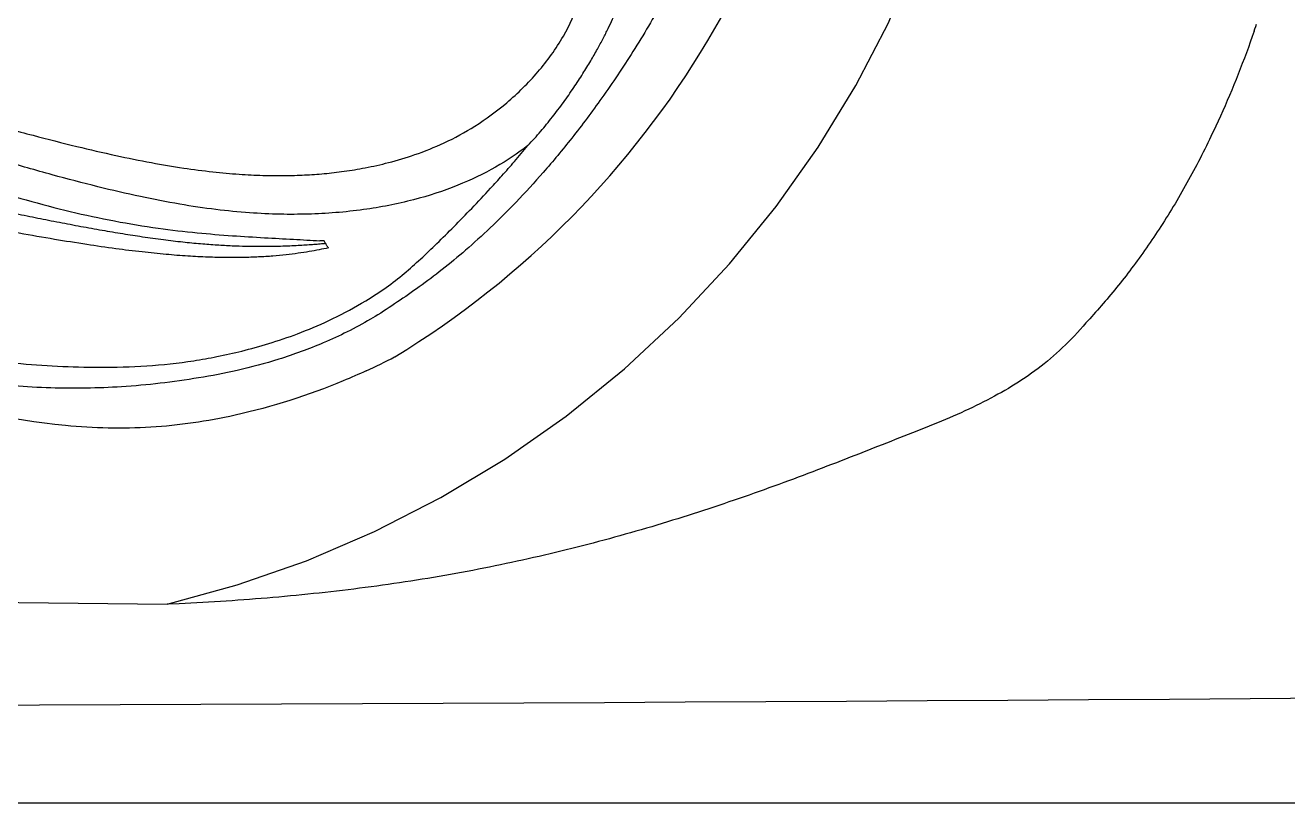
# Model space of a CAD drawing. Extents: x 527 to 614, y 487 to 635.
# Drawn here: x 573.375 to 577.408, y 505.027 to 507.509 of the extents above; entities that cross this region are included whole.
import ezdxf

# ---------------------------------------------------------------- set-up
doc = ezdxf.new("R2010")
doc.units = 0
doc.header["$MEASUREMENT"] = 0
doc.layers.add('1', color=4, linetype='Continuous')
doc.layers.add('SPA', color=2, linetype='Continuous')

# ---------------------------------------------------------------- blocks, each defined once
blk = doc.blocks.new('main_control')
at = {"color": 3, "linetype": 'Continuous'}
for p, q in [((14.9813, 13.5421), (14.9679, 13.5426)), ((14.985, 13.5358), (14.9814, 13.5421)), ((14.9854, 13.5344), (14.9821, 13.534)), ((14.9934, 13.522), (14.995, 13.5197)), ((15.1009, 13.3428), (15.1146, 13.351)), ((15.1439, 13.3002), (15.1294, 13.2916))]:
    blk.add_line(p, q, dxfattribs=at)
at = {"color": 4, "linetype": 'Continuous'}
for centre, radius, start, end in [((13.671, 15.6926), 2.952, 301.3467, 52.8), ((14.2007, 15.1129), 2.1865, 294.7459, 297.3907)]:
    blk.add_arc(centre, radius, start, end, dxfattribs=at)
at = {"color": 3, "linetype": 'Continuous'}
for points, start_tangent, end_tangent in [([(10.9635, 14.4489), (11.4185, 14.4391), (11.8227, 14.4003), (12.1833, 14.3447), (12.5064, 14.2807), (12.7974, 14.2139), (13.0607, 14.1477), (13.2999, 14.0843), (13.5179, 14.025), (13.7163, 13.9706), (13.894, 13.9216), (14.0515, 13.8791), (14.1913, 13.8436), (14.3163, 13.8147), (14.4294, 13.7919), (14.5327, 13.7746), (14.6262, 13.7625), (14.7101, 13.7549), (14.7855, 13.7512), (14.8543, 13.7505), (14.9189, 13.7524), (14.9815, 13.7569), (15.045, 13.7642), (15.1124, 13.7753), (15.187, 13.792), (15.2713, 13.8173), (15.3646, 13.8549), (15.463, 13.9086), (15.5648, 13.9832), (15.6639, 14.0816), (15.7454, 14.1956), (15.796, 14.3101), (15.815, 14.4211), (15.804, 14.5385), (15.765, 14.6652), (15.7015, 14.7991), (15.6179, 14.9415), (15.5256, 15.0863), (15.4435, 15.2172), (15.3766, 15.3346), (15.3256, 15.4428), (15.2897, 15.5509), (15.2715, 15.667), (15.2789, 15.7847), (15.3048, 15.886), (15.339, 15.9737), (15.3805, 16.058), (15.4315, 16.1481), (15.4909, 16.2447), (15.5575, 16.3488), (15.6297, 16.4627), (15.7047, 16.5917), (15.7674, 16.7256), (15.8055, 16.8533), (15.8146, 16.9715), (15.7941, 17.0813), (15.7533, 17.1755), (15.7056, 17.2509), (15.6559, 17.313), (15.6068, 17.3643), (15.5599, 17.4063), (15.5158, 17.4407), (15.4734, 17.4698), (15.4306, 17.4957), (15.3856, 17.5196), (15.337, 17.5418), (15.2834, 17.5627), (15.223, 17.5822)], (0.999786, 0.020687), (-0.960007, 0.279976)), ([(16.3631, 15.4175), (16.338, 15.1669), (16.2921, 14.9175), (16.2274, 14.6867), (16.1506, 14.487), (16.0643, 14.3107), (15.9678, 14.1467), (15.8682, 13.9983), (15.7722, 13.8701), (15.6812, 13.7606), (15.5942, 13.6657), (15.5115, 13.5834), (15.4332, 13.5122), (15.3581, 13.4501), (15.2852, 13.3953), (15.2155, 13.347), (15.1439, 13.3001)], (-0.063291, -0.997995), (-0.844034, -0.53629)), ([(15.6324, 13.8468), (15.6731, 13.8918), (15.7105, 13.9376), (15.7456, 13.9843), (15.7788, 14.0315), (15.808, 14.0762), (15.8329, 14.117), (15.8542, 14.1542), (15.8726, 14.1884), (15.8885, 14.2201), (15.9023, 14.2497), (15.9108, 14.2693)], (0.692306, 0.721604), (0.391014, 0.920385)), ([(14.9292, 13.6275), (14.8414, 13.627), (14.7433, 13.6316), (14.6359, 13.6421), (14.5199, 13.6592), (14.3943, 13.6834), (14.2588, 13.7148), (14.1129, 13.753), (13.9555, 13.7975), (13.7854, 13.8473), (13.6005, 13.9012), (13.3994, 13.9592), (13.1805, 14.0211), (12.9887, 14.0735)], (-0.99945, -0.033157), (-0.965898, 0.258924)), ([(12.9716, 14.0112), (13.1236, 13.9669), (13.295, 13.9134), (13.4551, 13.8607), (13.6058, 13.8094), (13.7497, 13.7605), (13.8901, 13.7147), (14.0299, 13.6727), (14.1703, 13.636), (14.3121, 13.6055), (14.4514, 13.5825), (14.5761, 13.5678), (14.6888, 13.5586), (14.7909, 13.5522), (14.8836, 13.5471), (14.9679, 13.5426)], (0.962981, -0.26957), (0.99879, -0.049178)), ([(15.6324, 13.8468), (15.5292, 13.7778), (15.4079, 13.7194), (15.267, 13.6733), (15.1072, 13.6419), (14.9294, 13.6273)], (-0.787774, -0.615964), (-0.999601, -0.028249)), ([(15.5127, 13.7099), (15.5494, 13.75), (15.5893, 13.7955), (15.6324, 13.8468)], (0.681011, 0.732273), (0.632983, 0.774166)), ([(15.1146, 13.351), (15.18, 13.3936), (15.2371, 13.4378), (15.2897, 13.4844), (15.3415, 13.5337), (15.3954, 13.5871), (15.4527, 13.6459), (15.5127, 13.7099)], (0.859918, 0.510431), (0.675053, 0.737769)), ([(14.995, 13.5197), (14.966, 13.5136), (14.9339, 13.5077), (14.8985, 13.5023), (14.8598, 13.4975), (14.8178, 13.4935), (14.7721, 13.4906), (14.7225, 13.4889), (14.6686, 13.4887), (14.61, 13.4901), (14.5461, 13.4933), (14.4763, 13.4988), (14.4, 13.5065), (14.3159, 13.5169), (14.223, 13.5303), (14.1203, 13.5469), (14.0077, 13.5663), (13.8857, 13.5876), (13.7569, 13.6089), (13.6203, 13.6289), (13.4749, 13.6458), (13.3187, 13.6581), (13.1471, 13.6652), (12.9562, 13.6668), (12.7451, 13.6623), (12.5158, 13.6517), (12.2656, 13.6354), (11.9944, 13.6145), (11.6995, 13.5914), (11.3773, 13.5699), (11.0215, 13.5569), (10.6236, 13.5623), (10.236, 13.5845), (9.8973, 13.6106), (9.5981, 13.6338), (9.331, 13.6515), (9.0918, 13.6625), (8.8755, 13.6668), (8.6807, 13.6648), (8.5056, 13.657), (8.3463, 13.6437), (8.1952, 13.6253), (8.0499, 13.6033), (7.9099, 13.5796), (7.7782, 13.5565), (7.6615, 13.537), (7.5578, 13.5213), (7.4652, 13.5092), (7.3817, 13.5002), (7.3061, 13.494), (7.2383, 13.4903), (7.1771, 13.4887), (7.1216, 13.4889), (7.0709, 13.4906), (7.0247, 13.4935), (6.9823, 13.4975), (6.9435, 13.5023), (6.9081, 13.5077), (6.876, 13.5136), (6.847, 13.5197)], (-0.975608, -0.219521), (-0.975607, 0.219523)), ([(13.9978, 13.6292), (14.0668, 13.615), (14.1357, 13.6014), (14.2041, 13.5884), (14.2721, 13.5762), (14.3386, 13.5651), (14.401, 13.5554)], (0.9791, -0.203381), (0.989096, -0.14727)), ([(14.401, 13.5554), (14.4681, 13.5461), (14.5299, 13.5387), (14.5869, 13.5332), (14.6394, 13.5293), (14.6877, 13.5267), (14.7321, 13.5252), (14.7727, 13.5246), (14.8094, 13.5248), (14.8423, 13.5255), (14.8718, 13.5265), (14.8983, 13.5278), (14.9222, 13.5293), (14.9439, 13.5308), (14.9637, 13.5324), (14.9821, 13.534)], (0.989098, -0.147262), (0.995837, 0.091151)), ([(14.9934, 13.522), (14.9898, 13.5267), (14.9877, 13.5305), (14.985, 13.5358)], (-0.521251, 0.853404), (-0.512731, 0.858549)), ([(7.2493, 13.1635), (7.5067, 13.1395), (7.7342, 13.1433), (7.9358, 13.1606), (8.1154, 13.1845), (8.276, 13.212), (8.4188, 13.24), (8.5455, 13.2667), (8.6569, 13.2907), (8.7587, 13.3123), (8.8581, 13.3328), (8.9618, 13.3527), (9.0754, 13.3722), (9.2047, 13.3915), (9.3538, 13.4102), (9.5183, 13.4272), (9.6973, 13.4419), (9.8946, 13.4546), (10.1137, 13.4656), (10.3588, 13.4751), (10.6366, 13.4822), (10.9462, 13.4847), (11.2614, 13.4811), (11.5484, 13.4729), (11.8027, 13.4622), (12.0288, 13.4498), (12.2315, 13.4352), (12.415, 13.4182), (12.5803, 13.399), (12.735, 13.3772), (12.8849, 13.3518), (13.0336, 13.3227), (13.1875, 13.2901), (13.3556, 13.2541), (13.5441, 13.216), (13.7578, 13.1798), (13.9961, 13.1515), (14.2639, 13.1386), (14.5647, 13.1591)], (0.986103, -0.166137), (0.988908, 0.148528)), ([(14.5805, 13.1046), (14.334, 13.0761), (14.1084, 13.0725), (13.8719, 13.0903), (13.6245, 13.1284), (13.4021, 13.1717), (13.2072, 13.2112), (13.0335, 13.2451), (12.8759, 13.2737), (12.7192, 13.2998), (12.555, 13.3244), (12.3775, 13.3472), (12.1828, 13.3684), (11.9686, 13.388), (11.732, 13.4058), (11.4702, 13.4197), (11.1815, 13.4281), (10.8647, 13.4303), (10.5337, 13.4252), (10.2259, 13.4127), (9.9552, 13.3946), (9.7145, 13.3738), (9.499, 13.3512), (9.3058, 13.327), (9.1307, 13.3011), (8.9676, 13.274), (8.8071, 13.2448), (8.6344, 13.2111), (8.4465, 13.1731), (8.2384, 13.1323), (8.0022, 13.0943), (7.7541, 13.0732), (7.5138, 13.0757), (7.2549, 13.1056)], (-0.986234, -0.165359), (-0.985798, 0.167935)), ([(14.5647, 13.1591), (14.6391, 13.1725), (14.7186, 13.1903), (14.8042, 13.214), (14.8966, 13.2456), (14.996, 13.2875), (15.1009, 13.3428)], (0.987544, 0.157341), (0.862364, 0.506288)), ([(15.1294, 13.2916), (14.9787, 13.2162), (14.8363, 13.1639), (14.7038, 13.1283), (14.5805, 13.1046)], (-0.863692, -0.504021), (-0.987555, -0.157272))]:
    blk.add_spline(points, degree=3, dxfattribs=dict(at, start_tangent=start_tangent, end_tangent=end_tangent))
at = {"color": 4, "linetype": 'Continuous', "start_tangent": (-0.908196, -0.418544), "end_tangent": (-0.908028, 0.41891)}
blk.add_spline([(15.1159, 13.1272), (15.0425, 13.095), (14.6969, 12.9853), (14.4274, 12.9469), (14.1555, 12.952), (13.6209, 13.0531), (13.3557, 13.1143), (13.0888, 13.1678), (12.8203, 13.2137), (12.5507, 13.2528), (12.0091, 13.3127), (11.4656, 13.3498), (10.9213, 13.3626), (10.3771, 13.3499), (9.8336, 13.3128), (9.292, 13.2529), (9.0224, 13.2138), (8.7539, 13.1679), (8.487, 13.1144), (8.2218, 13.0533), (7.6872, 12.9521), (7.4152, 12.9469), (7.1452, 12.9853), (6.7995, 13.095), (6.7252, 13.1276)], degree=3, dxfattribs=at)
blk = doc.blocks.new('2010VANGUARD')
at = {"layer": '1', "color": 4}
blk.add_lwpolyline([(86.7371, 74.7371, 0.414214), (74.7371, 86.7371), (12, 86.7371, 0.414214), (0, 74.7371), (0, 12, 0.414214), (12, 0), (74.7371, 0, 0.414214), (86.7371, 12)], format="xyb", close=True, dxfattribs=at)
at = {"layer": '1', "color": 3, "linetype": 'Continuous'}
for points in [[(50.3998, 2.4639), (50.4023, 2.4713), (50.4048, 2.4786), (50.4071, 2.4857)], [(50.3998, 2.4639), (50.3938, 2.4465), (50.3876, 2.4291), (50.3814, 2.4118), (50.375, 2.3945), (50.3686, 2.3773), (50.3621, 2.3602), (50.3555, 2.3431), (50.3488, 2.3261), (50.342, 2.3092), (50.3352, 2.2923), (50.3282, 2.2755), (50.3212, 2.2588), (50.3141, 2.2422), (50.3069, 2.2256), (50.2996, 2.2091), (50.2922, 2.1926), (50.2848, 2.1762), (50.2773, 2.1599), (50.262, 2.1276)], [(50.262, 2.1276), (50.2571, 2.1174), (50.2521, 2.1073), (50.2472, 2.0972), (50.2422, 2.0871), (50.2371, 2.0771), (50.2321, 2.0671), (50.227, 2.0571), (50.2219, 2.0472), (50.2167, 2.0373), (50.2115, 2.0275), (50.2063, 2.0177), (50.2011, 2.0079), (50.1958, 1.9982), (50.1905, 1.9886), (50.1851, 1.979), (50.1798, 1.9694), (50.1744, 1.9599), (50.169, 1.9504), (50.1636, 1.9409), (50.1581, 1.9316), (50.1526, 1.9222), (50.1471, 1.9129), (50.1415, 1.9037), (50.136, 1.8945), (50.1304, 1.8854), (50.1248, 1.8763), (50.1191, 1.8672), (50.1135, 1.8583), (50.1078, 1.8493), (50.1021, 1.8405), (50.0964, 1.8317), (50.0906, 1.8229), (50.0849, 1.8142), (50.0791, 1.8056), (50.0733, 1.797), (50.0675, 1.7885), (50.0617, 1.78), (50.0558, 1.7716), (50.05, 1.7633), (50.0441, 1.755), (50.0382, 1.7468), (50.0323, 1.7386), (50.0264, 1.7305), (50.0204, 1.7224), (50.0145, 1.7145), (50.0085, 1.7065), (50.0025, 1.6986), (49.9966, 1.6908), (49.9906, 1.683), (49.9845, 1.6753), (49.9785, 1.6677), (49.9725, 1.6601), (49.9665, 1.6525), (49.9604, 1.645), (49.9544, 1.6376), (49.9483, 1.6302), (49.9422, 1.6229), (49.9361, 1.6156), (49.93, 1.6084), (49.9239, 1.6012), (49.9178, 1.5941), (49.9117, 1.587), (49.9056, 1.58), (49.8995, 1.5731), (49.8933, 1.5661), (49.8872, 1.5593), (49.881, 1.5525), (49.8749, 1.5457), (49.8626, 1.5324)], [(49.8626, 1.5324), (49.8535, 1.5219), (49.8444, 1.5115), (49.8352, 1.5013), (49.8259, 1.4913), (49.8166, 1.4815), (49.8072, 1.4719), (49.7977, 1.4624), (49.7882, 1.4532), (49.7786, 1.4441), (49.769, 1.4353), (49.7592, 1.4266), (49.7495, 1.4182), (49.7396, 1.41), (49.7297, 1.4019), (49.7197, 1.394), (49.7096, 1.3863), (49.6995, 1.3787), (49.6892, 1.3713), (49.6789, 1.3641), (49.6685, 1.357), (49.658, 1.35), (49.6473, 1.3431), (49.6366, 1.3363), (49.6258, 1.3297), (49.6149, 1.3232), (49.6039, 1.3167), (49.5928, 1.3104), (49.5816, 1.3041), (49.5703, 1.2979), (49.5589, 1.2918), (49.5474, 1.2858), (49.5358, 1.2799), (49.524, 1.274), (49.5122, 1.2681), (49.5003, 1.2624), (49.4882, 1.2567), (49.476, 1.251), (49.4638, 1.2454), (49.4514, 1.2398), (49.4389, 1.2343), (49.4263, 1.2288), (49.4137, 1.2234), (49.4009, 1.218), (49.388, 1.2126), (49.375, 1.2073), (49.3619, 1.202), (49.3487, 1.1967), (49.3355, 1.1915), (49.3221, 1.1863), (49.3086, 1.1811), (49.295, 1.1758), (49.2813, 1.1704), (49.2675, 1.165), (49.2536, 1.1595), (49.2396, 1.154), (49.2255, 1.1485), (49.2114, 1.1429), (49.1971, 1.1373), (49.1828, 1.1317), (49.1684, 1.126), (49.1539, 1.1203), (49.1393, 1.1146), (49.1247, 1.1088), (49.1099, 1.1031), (49.0951, 1.0973), (49.0803, 1.0916), (49.0654, 1.0858), (49.0504, 1.08), (49.0353, 1.0742), (49.0202, 1.0684), (49.0051, 1.0626), (48.9898, 1.0568), (48.9745, 1.051), (48.9592, 1.0452), (48.9438, 1.0395), (48.9283, 1.0337), (48.9128, 1.0279), (48.8972, 1.0222), (48.8816, 1.0165), (48.8659, 1.0108), (48.8502, 1.0051), (48.8344, 0.9994), (48.8186, 0.9938), (48.8027, 0.9881), (48.7867, 0.9825), (48.7707, 0.9769), (48.7547, 0.9714), (48.7386, 0.9658), (48.7225, 0.9603), (48.7063, 0.9548), (48.6901, 0.9494), (48.6739, 0.944), (48.6576, 0.9386), (48.6412, 0.9332), (48.6248, 0.9279), (48.6084, 0.9226), (48.5919, 0.9173), (48.5754, 0.9121), (48.5589, 0.9069), (48.5423, 0.9018), (48.5257, 0.8966), (48.509, 0.8916), (48.4923, 0.8865), (48.4756, 0.8815), (48.4588, 0.8766), (48.442, 0.8717), (48.4251, 0.8668), (48.4082, 0.8619), (48.3913, 0.8571), (48.3743, 0.8524), (48.3573, 0.8477), (48.3403, 0.843), (48.3233, 0.8384), (48.3062, 0.8338), (48.289, 0.8293), (48.2719, 0.8248), (48.2547, 0.8203), (48.2374, 0.816), (48.2202, 0.8116), (48.2029, 0.8073), (48.1855, 0.8031), (48.1682, 0.7989), (48.1508, 0.7947), (48.1334, 0.7906), (48.1159, 0.7866), (48.0984, 0.7826), (48.0809, 0.7786), (48.0633, 0.7747), (48.0458, 0.7709), (48.0281, 0.7671), (48.0105, 0.7634), (47.9928, 0.7597), (47.9751, 0.756), (47.9574, 0.7525), (47.9397, 0.7489), (47.9219, 0.7454), (47.9041, 0.742), (47.8862, 0.7386), (47.8684, 0.7353), (47.8505, 0.7321), (47.8326, 0.7288), (47.8146, 0.7257), (47.7966, 0.7226), (47.7787, 0.7195), (47.7606, 0.7165), (47.7426, 0.7136), (47.7245, 0.7107), (47.7064, 0.7078), (47.6883, 0.7051), (47.6702, 0.7023), (47.652, 0.6996), (47.6339, 0.697), (47.6156, 0.6944), (47.5974, 0.6919), (47.5792, 0.6894), (47.5609, 0.687), (47.5426, 0.6847), (47.5243, 0.6823), (47.506, 0.6801), (47.4876, 0.6779), (47.4693, 0.6757), (47.4509, 0.6736), (47.4325, 0.6715), (47.414, 0.6695), (47.3956, 0.6676), (47.3771, 0.6657), (47.3586, 0.6638), (47.3401, 0.662), (47.3216, 0.6602), (47.303, 0.6585), (47.2845, 0.6568), (47.2659, 0.6552), (47.2473, 0.6537), (47.2287, 0.6521), (47.21, 0.6507), (47.1914, 0.6492), (47.1727, 0.6478), (47.154, 0.6465), (47.1353, 0.6452), (47.1166, 0.644), (47.0979, 0.6427), (47.0791, 0.6416), (47.0603, 0.6405), (47.0416, 0.6394), (47.0228, 0.6383), (47.0039, 0.6373), (46.9851, 0.6364), (46.9662, 0.6354), (46.9285, 0.6337)], [(46.5203, 0.313), (46.7781, 0.3139), (47.0359, 0.3148), (47.2936, 0.3158), (47.5514, 0.3168), (47.8092, 0.3179), (48.0669, 0.3191), (48.3247, 0.3203), (48.5825, 0.3217), (48.8402, 0.323), (49.098, 0.3245), (49.3557, 0.326), (49.6135, 0.3276), (49.8712, 0.3292), (50.129, 0.3309), (50.3867, 0.3327), (50.6445, 0.3346)], [(41.2331, 0.6471), (41.4704, 0.6486), (41.7077, 0.65), (41.945, 0.6512), (42.1823, 0.6521), (42.4196, 0.6529), (42.6569, 0.6536), (42.8942, 0.654), (43.1315, 0.6543), (43.3688, 0.6544), (43.6061, 0.6543), (43.8434, 0.654), (44.0807, 0.6536), (44.3181, 0.6529), (44.5554, 0.6521), (44.7927, 0.6511), (45.03, 0.65), (45.2673, 0.6486), (45.5046, 0.647), (45.7419, 0.6453), (45.9792, 0.6434), (46.2165, 0.6412), (46.4538, 0.6389), (46.9285, 0.6337)], [(46.0991, 0.3118), (46.5203, 0.313)]]:
    blk.add_lwpolyline(points, dxfattribs=at)
at = {"layer": 'SPA'}
blk.add_lwpolyline([(46.9285, 0.6337), (47.1518, 0.6953), (47.373, 0.7727), (47.5902, 0.8658), (47.802, 0.9742), (48.0066, 1.0975), (48.2025, 1.2349), (48.3883, 1.3854), (48.5627, 1.5478), (48.7245, 1.721), (48.873, 1.9034), (49.0073, 2.0935), (49.1271, 2.2898), (49.232, 2.4907), (49.3974, 2.9001)], dxfattribs=at)
at = {"layer": '1', "color": 1}
blk.add_blockref('main_control', (32.448, -11.7479), dxfattribs=at)

msp = doc.modelspace()

# ---------------------------------------------------------------- block references
at = {"layer": '1'}
msp.add_blockref('2010VANGUARD', (526.9005, 505.0267), dxfattribs=at)

doc.saveas('drawing.dxf')
